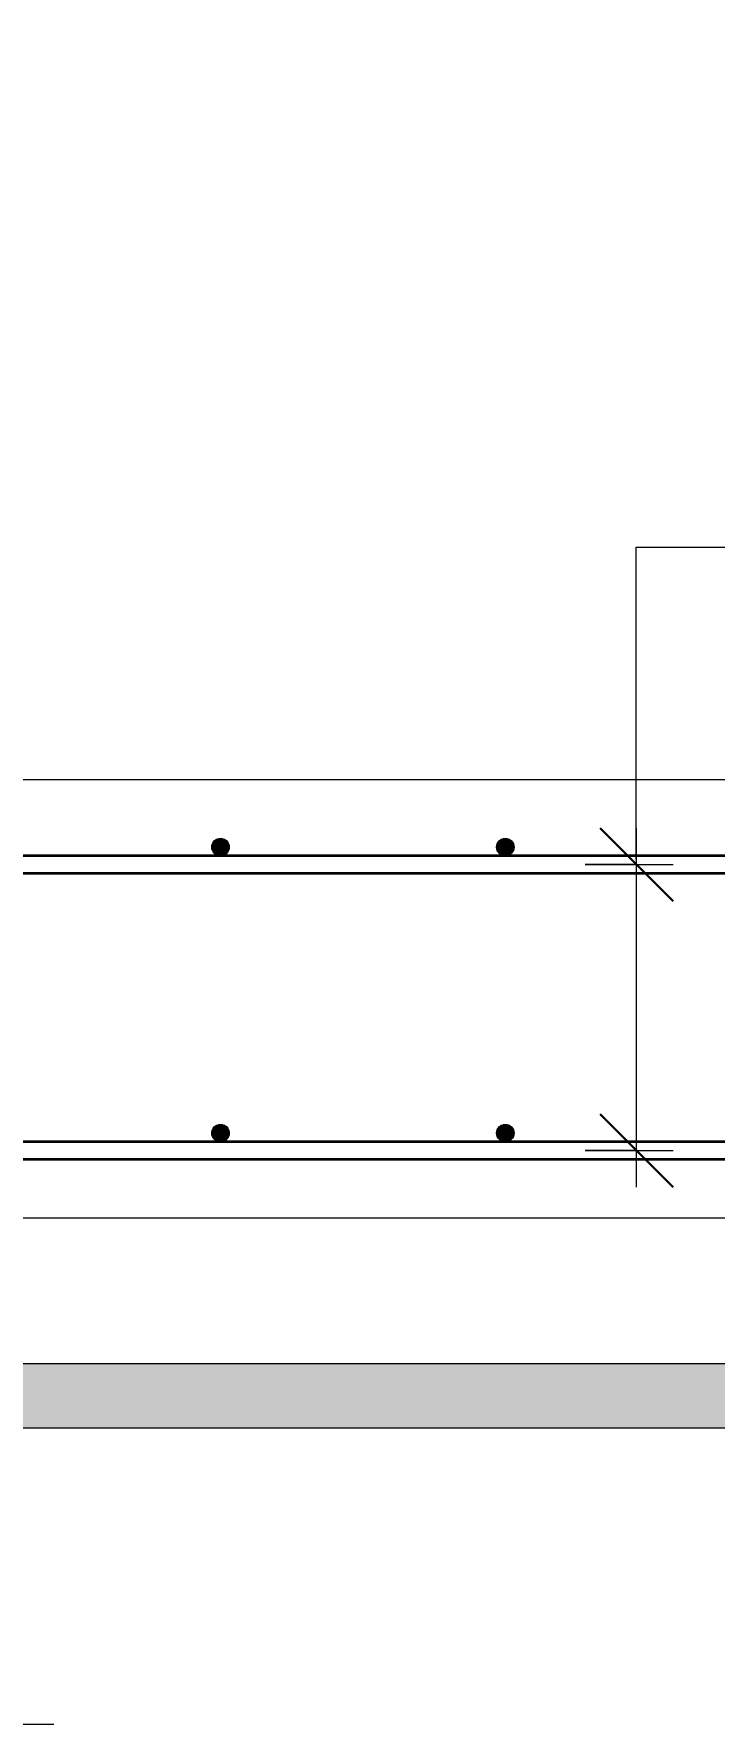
# Model space of a CAD drawing. Header units: millimetres. Extents: x 66339 to 175313, y -6307 to 14735.
# Drawn here: x 165036 to 165502, y -3597 to -2439 of the extents above; entities that cross this region are included whole.
import ezdxf

# ---------------------------------------------------------------- set-up
doc = ezdxf.new("R2010")
doc.units = ezdxf.units.MM
for name, color, linetype, lineweight in [('AA_Dim', 7, 'Continuous', 9), ('AA_Dim-25', 7, 'Continuous', 9), ('AA_Linii', 7, 'Continuous', 9), ('AA_Oformlenie', 7, 'Continuous', 9), ('AA_Vinoska', 7, 'Continuous', 9), ('KR_Armatura', 7, 'Continuous', 20), ('KR_Armatura_Tonkie', 7, 'Continuous', 20), ('KR_Fundament', 7, 'Continuous', 18)]:
    doc.layers.add(name, color=color, linetype=linetype, lineweight=lineweight)
doc.styles.add('ISOCPEUR_12', font='isocpeur.ttf', dxfattribs={"width": 0.8, "height": 62.5})
doc.dimstyles.new('10_Раскладка_арматуры_с_засечками', dxfattribs={"dimscale": 304.8, "dimtxt": 0.18, "dimasz": 0.164042, "dimexe": 0.082021, "dimexo": 0, "dimgap": 0, "dimtad": 1, "dimdec": 3, "dimrnd": 0.001, "dimdsep": 46, "dimtxsty": 'ISOCPEUR_12', "dimblk1": 'OBLIQUE', "dimblk2": 'OBLIQUE', "dimsah": 1, "dimcen": 0.09, "dimdle": 0.082021, "dimazin": 0, "dimtfac": 1, "dimtdec": 4, "dimtix": 1, "dimtmove": 0, "dimatfit": 3, "dimfxl": 1, "dimtvp": 1, "dimtolj": 1, "dimtzin": 0, "dimlwd": 18, "dimlwe": 18, "dimarcsym": 2})

# ---------------------------------------------------------------- blocks, each defined once
blk = doc.blocks.new('011_Прямоугольник обрыва _ЭлУзла_ - 011_Прямоугольник обрыва _ЭлУзла_-4122385-1-1 Армирование')
at = {"layer": 'AA_Oformlenie'}
blk.add_line((-71359.5, -3394.1), (-72829.2, -3394.1), dxfattribs=at)
blk = doc.blocks.new('042_М_Арматуры - Диам длина поз _ Комментарий-3662934-1-1 Армирование')
at = {"layer": 'AA_Vinoska'}
blk.add_line((-72259.7, -2790.4), (-71909.7, -2790.4), dxfattribs=at)
blk = doc.blocks.new('DIMBLOCK99-1-1 Армирование')
at = {"layer": 'AA_Dim-25', "lineweight": 30}
for p, q in [((165448.8, -3008), (165423.8, -2983)), ((165448.8, -3008), (165473.8, -3033)), ((165448.8, -3204), (165423.8, -3179)), ((165448.8, -3204), (165473.8, -3229))]:
    blk.add_line(p, q, dxfattribs=at)
at = {"layer": 'AA_Dim-25', "lineweight": 18}
for p, q in [((165448.8, -3229), (165448.8, -2983)), ((165413.5, -3008), (165473.8, -3008)), ((165448.8, -3008), (165413.5, -3008)), ((165413.5, -3204), (165473.8, -3204)), ((165448.8, -3204), (165413.5, -3204))]:
    blk.add_line(p, q, dxfattribs=at)
blk = doc.blocks.new('_Oblique')
at = {"color": 0, "linetype": 'ByBlock', "lineweight": -2}
blk.add_line((-0.5, -0.5), (0.5, 0.5), dxfattribs=at)

msp = doc.modelspace()

# ---------------------------------------------------------------- hatches: boundary and pattern name
at = {"layer": 'AA_Oformlenie'}
h = msp.add_hatch(dxfattribs=at)
h.set_pattern_fill('FP_12', color=250, style=0, pattern_type=2)
h.set_pattern_definition([(0, (165100.548, 825), (101.6, 25.4), [8.382, -67.818, 8.382, -67.818, -406.4]), (0, (165100.548, 825), (101.6, 25.4), [-152.4, 8.382, -144.018, 8.382, -67.818, -177.8]), (0, (165100.548, 825), (101.6, 25.4), [-381, 8.382, -42.418, 8.382, -118.618]), (120, (165138.648, 837.7), (-72.79705, 75.28818), [8.382, -67.818, 8.382, -67.818, -406.4]), (120, (165138.648, 837.7), (-72.79705, 75.28818), [-152.4, 8.382, -144.018, 8.382, -67.818, -177.8]), (120, (165138.648, 837.7), (-72.79705, 75.28818), [-381, 8.382, -42.418, 8.382, -118.618]), (240, (165151.348, 888.5), (-28.80295, -100.68818), [8.382, -67.818, 8.382, -67.818, -406.4]), (240, (165151.348, 888.5), (-28.80295, -100.68818), [-152.4, 8.382, -144.018, 8.382, -67.818, -177.8]), (240, (165151.348, 888.5), (-28.80295, -100.68818), [-381, 8.382, -42.418, 8.382, -118.618])])
h.paths.add_polyline_path([(164141.6136, -3394.1315), (164876.8112, -3394.1315), (164876.8112, -3374.0538), (164904.3112, -3374.0538), (164904.3112, -3394.1315), (164918.3883, -3350.8064), (164932.4655, -3394.1315), (166402.2063, -3394.1315), (166402.2063, -3374.0538), (166429.7063, -3374.0538), (166429.7063, -3394.1315), (166443.7835, -3350.8064), (166457.8607, -3394.1315), (167192.4039, -3394.1315), (167192.4039, -1598.0986), (167172.3262, -1598.0986), (167172.3262, -1570.5986), (167192.4039, -1570.5986), (167149.0788, -1556.5214), (167192.4039, -1542.4443), (167192.4039, -1165), (166996.6448, -1165), (166996.6448, -3250), (167096.6448, -3250), (167096.6448, -3350), (164206.6448, -3350), (164206.6448, -3250), (164306.6448, -3250), (164306.6448, -1165), (164141.6136, -1165), (164141.6136, -1542.4443), (164161.24, -1542.4443), (164161.24, -1570.5986), (164141.6136, -1570.5986), (164184.9149, -1584.3486), (164141.6136, -1598.0986), (164141.6136, -3376.0125)])
at = {"layer": 'KR_Armatura'}
h = msp.add_hatch(color=256, dxfattribs=at)
edge = h.paths.add_edge_path()
edge.add_arc((165163.5679, -2996), 6, 0, 360)
for points in [[(165160.5679, -3001.1962), (165166.5679, -3001.1962), (165169.5679, -2996), (165166.5679, -2990.8038), (165160.5679, -2990.8038), (165157.5679, -2996)], [(165355.7986, -3001.1962), (165361.7986, -3001.1962), (165364.7986, -2996), (165361.7986, -2990.8038), (165355.7986, -2990.8038), (165352.7986, -2996)], [(165160.5679, -3197.1962), (165166.5679, -3197.1962), (165169.5679, -3192), (165166.5679, -3186.8038), (165160.5679, -3186.8038), (165157.5679, -3192)], [(165355.7986, -3197.1962), (165361.7986, -3197.1962), (165364.7986, -3192), (165361.7986, -3186.8038), (165355.7986, -3186.8038), (165352.7986, -3192)]]:
    msp.add_hatch(color=256, dxfattribs=at).paths.add_polyline_path(points)
h = msp.add_hatch(color=256, dxfattribs=at)
edge = h.paths.add_edge_path()
edge.add_arc((165358.7986, -2996), 6, 0, 360)
h = msp.add_hatch(color=256, dxfattribs=at)
edge = h.paths.add_edge_path()
edge.add_arc((165163.5679, -3192), 6, 0, 360)
h = msp.add_hatch(color=256, dxfattribs=at)
edge = h.paths.add_edge_path()
edge.add_arc((165358.7986, -3192), 6, 0, 360)

# ---------------------------------------------------------------- linework, layer by layer
at = {"layer": 'AA_Linii'}
msp.add_line((167096.6448, -3350), (164206.6448, -3350), dxfattribs=at)
at = {"layer": 'AA_Vinoska'}
for p, q in [((165448.5209, -2790.3992), (165502.0198, -2790.3992)), ((165448.5209, -3004.3947), (165448.5209, -2790.3992))]:
    msp.add_line(p, q, dxfattribs=at)
at = {"layer": 'KR_Armatura'}
for p, q in [((165160.5679, -2990.8038), (165157.5679, -2996)), ((165157.5679, -2996), (165160.5679, -3001.1962)), ((165166.5679, -2990.8038), (165160.5679, -2990.8038)), ((165169.5679, -2996), (165166.5679, -2990.8038)), ((165166.5679, -3001.1962), (165169.5679, -2996)), ((165355.7986, -2990.8038), (165352.7986, -2996)), ((165352.7986, -2996), (165355.7986, -3001.1962)), ((165361.7986, -2990.8038), (165355.7986, -2990.8038)), ((165364.7986, -2996), (165361.7986, -2990.8038)), ((165361.7986, -3001.1962), (165364.7986, -2996)), ((165160.5679, -3001.1962), (165166.5679, -3001.1962)), ((165355.7986, -3001.1962), (165361.7986, -3001.1962)), ((165160.5679, -3186.8038), (165157.5679, -3192)), ((165157.5679, -3192), (165160.5679, -3197.1962)), ((165166.5679, -3186.8038), (165160.5679, -3186.8038)), ((165169.5679, -3192), (165166.5679, -3186.8038)), ((165166.5679, -3197.1962), (165169.5679, -3192)), ((165355.7986, -3186.8038), (165352.7986, -3192)), ((165352.7986, -3192), (165355.7986, -3197.1962)), ((165361.7986, -3186.8038), (165355.7986, -3186.8038)), ((165364.7986, -3192), (165361.7986, -3186.8038)), ((165361.7986, -3197.1962), (165364.7986, -3192)), ((165160.5679, -3197.1962), (165166.5679, -3197.1962)), ((165355.7986, -3197.1962), (165361.7986, -3197.1962))]:
    msp.add_line(p, q, dxfattribs=at)
for centre in [(165163.5679, -2996), (165358.7986, -2996), (165163.5679, -3192), (165358.7986, -3192)]:
    msp.add_circle(centre, 6, dxfattribs=at)
at = {"layer": 'KR_Armatura_Tonkie', "lineweight": 35}
for p, q in [((166956.6448, -3002), (164346.6448, -3002)), ((166956.6448, -3014), (164346.6448, -3014)), ((166956.6448, -3198), (164346.6448, -3198)), ((166956.6448, -3210), (164346.6448, -3210))]:
    msp.add_line(p, q, dxfattribs=at)
at = {"layer": 'KR_Fundament', "lineweight": 20}
for p, q in [((166796.808, -2950), (164506.808, -2950)), ((164306.6448, -3250), (166996.6448, -3250))]:
    msp.add_line(p, q, dxfattribs=at)

# ---------------------------------------------------------------- block references
at = {"layer": 'AA_Oformlenie'}
msp.add_blockref('011_Прямоугольник обрыва _ЭлУзла_ - 011_Прямоугольник обрыва _ЭлУзла_-4122385-1-1 Армирование', (237761.7064, 0), dxfattribs=at)
at = {"layer": 'AA_Vinoska'}
for p in [(237761.7064, 0), (236959.0778, -806.6376)]:
    msp.add_blockref('042_М_Арматуры - Диам длина поз _ Комментарий-3662934-1-1 Армирование', p, dxfattribs=at)

# ---------------------------------------------------------------- dimensions: what is measured, and where the dimension line sits
at = {"layer": 'AA_Dim', "lineweight": 18}
dim = msp.add_linear_dim(base=(165448.8191, -3008), p1=(165413.4638, -3204), p2=(165413.4638, -3008), angle=90, dimstyle='10_Раскладка_арматуры_с_засечками', override={"dimpost": '<>', "dimfxl": 196}, dxfattribs=at)
dim.commit()
dim.dimension.update_dxf_attribs({"geometry": 'DIMBLOCK99-1-1 Армирование', "text_midpoint": (165417.5691, -3106)})

doc.saveas('drawing.dxf')
